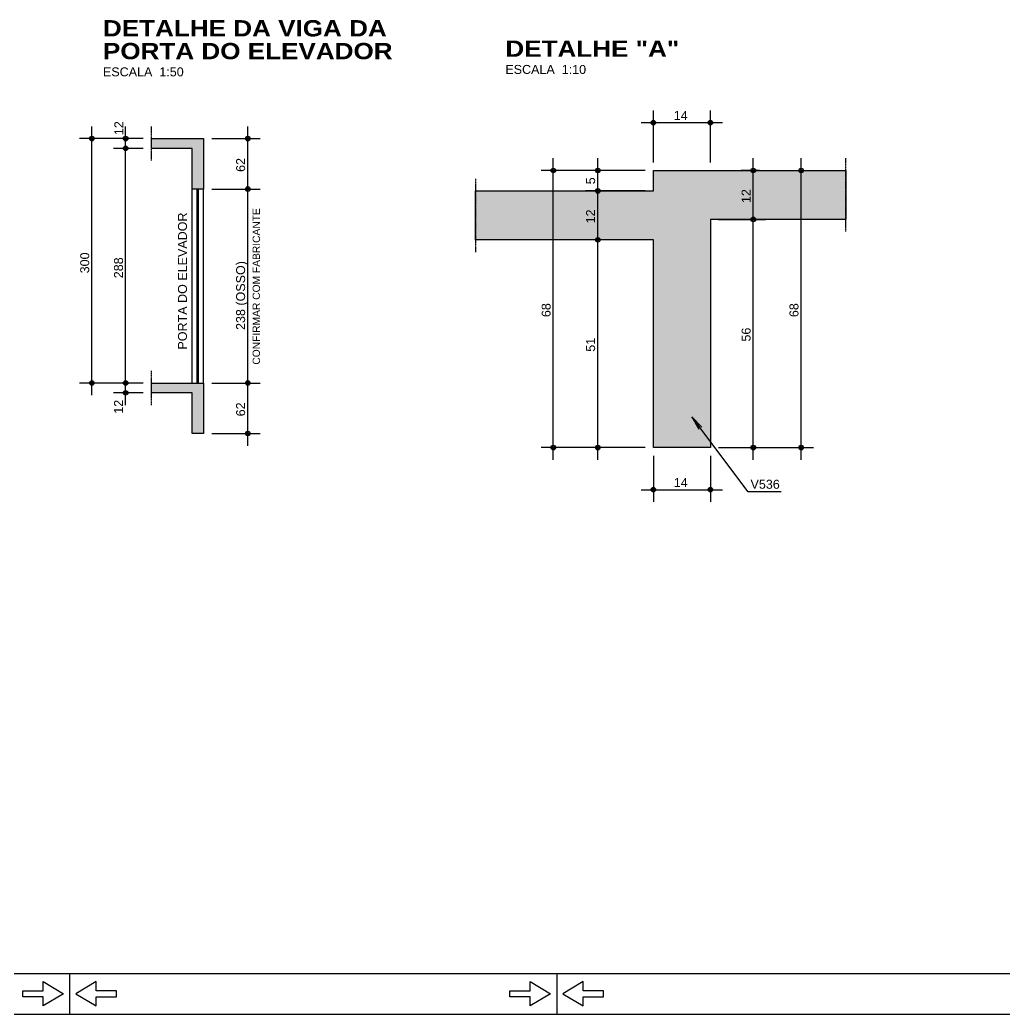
# Model space of a CAD drawing. Extents: x 0 to 7795, y 0 to 4205.
# Drawn here: x 1586 to 2794, y 0 to 1220 of the extents above; entities that cross this region are included whole.
import ezdxf

# ---------------------------------------------------------------- set-up
doc = ezdxf.new("R2010")
doc.units = 0
doc.header["$MEASUREMENT"] = 0
doc.linetypes.add('ESTILO_TQS_0007', pattern=[2.1, 1.5, -0.2, 0.2, -0.2])
for name, color, linetype in [('MTH-179', 1, 'CONTINUOUS'), ('MTH-18', 1, 'CONTINUOUS'), ('MTH-COTAS7', 31, 'CONTINUOUS'), ('MTH-EIXO-217', 8, 'CONTINUOUS'), ('MTH-LINHA-CORTE', 5, 'CONTINUOUS'), ('MTH-MARGEM', 5, 'CONTINUOUS'), ('MTH-SIMB_COTA', 3, 'CONTINUOUS'), ('MTH-SOMBRA21', 150, 'CONTINUOUS'), ('MTH-TXT', 4, 'CONTINUOUS'), ('MTH-TXT-NEGRITO', 5, 'CONTINUOUS'), ('MTH-TXT-NOTAS', 3, 'CONTINUOUS')]:
    doc.layers.add(name, color=color, linetype=linetype)
doc.styles.add('TQS_ARIAL', font='arial.ttf')
doc.styles.add('TQS_ARIAL_BLACK', font='ariblk.ttf')

msp = doc.modelspace()

# ---------------------------------------------------------------- linework, layer by layer
at = {"layer": 'MTH-179', "linetype": 'Continuous'}
for p, q in [((1647.504008, 49.997781), (1647.504008, -0.002219)), ((2245.004008, 49.997781), (2245.004008, -0.002219)), ((0.004008, -0.002219), (7795.004008, -0.002219))]:
    msp.add_line(p, q, dxfattribs=at)
for points in [[(1640.003275, 24.997781), (1615.003275, 9.997781), (1615.003275, 21.247781), (1590.003275, 21.247781), (1590.003275, 28.747781), (1615.003275, 28.747781), (1615.003275, 39.997781), (1640.003275, 24.997781)], [(1655.003275, 24.997781), (1680.003275, 9.997781), (1680.003275, 21.247781), (1705.003275, 21.247781), (1705.003275, 28.747781), (1680.003275, 28.747781), (1680.003275, 39.997781), (1655.003275, 24.997781)], [(2237.503275, 24.997781), (2212.503275, 9.997781), (2212.503275, 21.247781), (2187.503275, 21.247781), (2187.503275, 28.747781), (2212.503275, 28.747781), (2212.503275, 39.997781), (2237.503275, 24.997781)], [(2252.503275, 24.997781), (2277.503275, 9.997781), (2277.503275, 21.247781), (2302.503275, 21.247781), (2302.503275, 28.747781), (2277.503275, 28.747781), (2277.503275, 39.997781), (2252.503275, 24.997781)]]:
    msp.add_lwpolyline(points, dxfattribs=at)
at = {"layer": 'MTH-18', "linetype": 'Continuous'}
for p, q in [((1797.758962, 774.496939), (1797.758962, 1012.496939)), ((1803.758962, 774.496939), (1803.758962, 1012.496939)), ((1805.758962, 774.496939), (1805.758962, 1012.496939)), ((1811.758962, 774.496939), (1811.758962, 1012.496939))]:
    msp.add_line(p, q, dxfattribs=at)
at = {"layer": 'MTH-COTAS7', "linetype": 'Continuous'}
for p, q in [((2363.593201, 1045.284524), (2363.593201, 1109.08593)), ((2433.593201, 1045.284524), (2433.593201, 1109.08593)), ((1674.795773, 759.496939), (1674.795773, 1089.496939)), ((1716.22079, 1047.496939), (1716.22079, 1089.496939)), ((1866.060397, 997.496939), (1866.060397, 1089.496939)), ((2348.593201, 1094.08593), (2448.593201, 1094.08593)), ((1727.758962, 1074.496939), (1659.795773, 1074.496939)), ((1737.758962, 1074.496939), (1701.22079, 1074.496939)), ((1716.22079, 759.496939), (1716.22079, 1077.496939)), ((1821.758962, 1074.496939), (1881.060397, 1074.496939)), ((1737.758962, 1062.496939), (1701.22079, 1062.496939)), ((1737.758962, 1062.496939), (1701.22079, 1062.496939)), ((2240.862881, 680.284524), (2240.862881, 1050.284524)), ((2295.448949, 995.284524), (2295.448949, 1050.284524)), ((2486.199259, 960.284524), (2486.199259, 1050.284524)), ((2544.932114, 680.284524), (2544.932114, 1050.284524)), ((1866.060397, 759.496939), (1866.060397, 1027.496939)), ((2353.593201, 1035.284524), (2225.862881, 1035.284524)), ((2353.593201, 1035.284524), (2280.448949, 1035.284524)), ((2295.448949, 935.284524), (2295.448949, 1025.284524)), ((2493.871374, 1035.284524), (2471.199259, 1035.284524)), ((2544.576276, 1035.284524), (2559.932114, 1035.284524)), ((1821.758962, 1012.496939), (1881.060397, 1012.496939)), ((1821.758962, 1012.496939), (1881.060397, 1012.496939)), ((2353.593201, 1010.284524), (2280.448949, 1010.284524)), ((2353.593201, 1010.284524), (2280.448949, 1010.284524)), ((2486.199259, 680.284524), (2486.199259, 990.284524)), ((2295.448949, 680.284524), (2295.448949, 965.284524)), ((2443.593201, 975.284524), (2501.199259, 975.284524)), ((2443.593201, 975.284524), (2501.199259, 975.284524)), ((2353.593201, 950.284524), (2280.448949, 950.284524)), ((2353.593201, 950.284524), (2280.448949, 950.284524)), ((1716.22079, 747.496939), (1716.22079, 789.496939)), ((1866.060397, 697.496939), (1866.060397, 789.496939)), ((1727.758962, 774.496939), (1659.795773, 774.496939)), ((1737.758962, 774.496939), (1701.22079, 774.496939)), ((1737.758962, 774.496939), (1701.22079, 774.496939)), ((1821.758962, 774.496939), (1881.060397, 774.496939)), ((1821.758962, 774.496939), (1881.060397, 774.496939)), ((1737.758962, 762.496939), (1701.22079, 762.496939)), ((1821.758962, 712.496939), (1881.060397, 712.496939)), ((2353.593201, 695.284524), (2225.862881, 695.284524)), ((2353.593201, 695.284524), (2280.448949, 695.284524)), ((2363.593201, 685.284524), (2363.593201, 628.563221)), ((2433.593201, 685.284524), (2433.593201, 628.563221)), ((2443.593201, 695.284524), (2501.199259, 695.284524)), ((2453.593201, 695.284524), (2559.932114, 695.284524)), ((2348.593201, 643.563221), (2448.593201, 643.563221))]:
    msp.add_line(p, q, dxfattribs=at)
msp.add_lwpolyline([(2520.221095, 640.764962), (2479.98003, 640.764962), (2410.964878, 733.031208), (2423.186378, 720.505836), (2410.964878, 733.031208), (2419.528136, 717.769471)], dxfattribs=at)
for centre, radius in [((1674.795773, 1074.496939), 2.8), ((1674.795773, 1074.496939), 1.4), ((1716.22079, 1074.496939), 2.8), ((1716.22079, 1074.496939), 1.4), ((1866.060397, 1074.496939), 2.8), ((1866.060397, 1074.496939), 1.4), ((1716.22079, 1062.496939), 2.8), ((1716.22079, 1062.496939), 2.8), ((1716.22079, 1062.496939), 1.4), ((1716.22079, 1062.496939), 1.4), ((1866.060397, 1012.496939), 2.8), ((1866.060397, 1012.496939), 2.8), ((1866.060397, 1012.496939), 1.4), ((1866.060397, 1012.496939), 1.4), ((1674.795773, 774.496939), 2.8), ((1674.795773, 774.496939), 1.4), ((1716.22079, 774.496939), 2.8), ((1716.22079, 774.496939), 2.8), ((1716.22079, 774.496939), 1.4), ((1716.22079, 774.496939), 1.4), ((1866.060397, 774.496939), 2.8), ((1866.060397, 774.496939), 2.8), ((1866.060397, 774.496939), 1.4), ((1866.060397, 774.496939), 1.4), ((1716.22079, 762.496939), 2.8), ((1716.22079, 762.496939), 1.4), ((1866.060397, 712.496939), 2.8), ((1866.060397, 712.496939), 1.4)]:
    msp.add_circle(centre, radius, dxfattribs=at)
at = {"layer": 'MTH-EIXO-217', "linetype": 'ESTILO_TQS_0007'}
for p, q in [((1747.758962, 1047.496939), (1747.758962, 1089.496939)), ((2599.605143, 960.284524), (2599.605143, 1050.284524)), ((2145.613904, 1025.284524), (2145.613904, 935.284524)), ((1747.758962, 747.496939), (1747.758962, 789.496939))]:
    msp.add_line(p, q, dxfattribs=at)
at = {"layer": 'MTH-LINHA-CORTE', "linetype": 'Continuous'}
for points in [[(1747.758962, 1074.496939), (1811.758962, 1074.496939), (1811.758962, 1012.496939), (1797.758962, 1012.496939), (1797.758962, 1062.496939), (1747.758962, 1062.496939), (1747.758962, 1074.496939)], [(2145.613904, 1010.284524), (2363.593201, 1010.284524), (2363.593201, 1035.284524), (2599.605143, 1035.284524), (2599.605143, 975.284524), (2433.593201, 975.284524), (2433.593201, 695.284524), (2363.593201, 695.284524), (2363.593201, 950.284524), (2145.613904, 950.284524), (2145.613904, 1010.284524)], [(1747.758962, 774.496939), (1811.758962, 774.496939), (1811.758962, 712.496939), (1797.758962, 712.496939), (1797.758962, 762.496939), (1747.758962, 762.496939), (1747.758962, 774.496939)]]:
    msp.add_lwpolyline(points, dxfattribs=at)
at = {"layer": 'MTH-MARGEM', "linetype": 'Continuous'}
msp.add_line((175.004008, 49.997781), (7745.004008, 49.997781), dxfattribs=at)
at = {"layer": 'MTH-SIMB_COTA', "linetype": 'Continuous'}
for centre, radius in [((2363.593201, 1094.08593), 2.8), ((2363.593201, 1094.08593), 1.4), ((2433.593201, 1094.08593), 2.8), ((2433.593201, 1094.08593), 1.4), ((2240.862881, 1035.284524), 2.8), ((2295.448949, 1035.284524), 2.8), ((2486.199259, 1035.284524), 2.8), ((2544.932114, 1035.284524), 2.8), ((2240.862881, 1035.284524), 1.4), ((2295.448949, 1035.284524), 1.4), ((2486.199259, 1035.284524), 1.4), ((2544.932114, 1035.284524), 1.4), ((2295.448949, 1010.284524), 2.8), ((2295.448949, 1010.284524), 2.8), ((2295.448949, 1010.284524), 1.4), ((2295.448949, 1010.284524), 1.4), ((2486.199259, 975.284524), 2.8), ((2486.199259, 975.284524), 2.8), ((2486.199259, 975.284524), 1.4), ((2486.199259, 975.284524), 1.4), ((2295.448949, 950.284524), 2.8), ((2295.448949, 950.284524), 2.8), ((2295.448949, 950.284524), 1.4), ((2295.448949, 950.284524), 1.4), ((2240.862881, 695.284524), 2.8), ((2240.862881, 695.284524), 1.4), ((2295.448949, 695.284524), 2.8), ((2295.448949, 695.284524), 1.4), ((2486.199259, 695.284524), 2.8), ((2486.199259, 695.284524), 1.4), ((2544.932114, 695.284524), 2.8), ((2544.932114, 695.284524), 1.4), ((2363.593201, 643.563221), 2.8), ((2363.593201, 643.563221), 1.4), ((2433.593201, 643.563221), 2.8), ((2433.593201, 643.563221), 1.4)]:
    msp.add_circle(centre, radius, dxfattribs=at)
at = {"layer": 'MTH-SOMBRA21', "linetype": 'Continuous'}
for points in [[(1811.758962, 1074.496939), (1797.758962, 1062.496939), (1747.758962, 1062.496939)], [(1811.758962, 1074.496939), (1747.758962, 1062.496939), (1747.758962, 1074.496939)], [(1811.758962, 1074.496939), (1811.758962, 1012.496939), (1797.758962, 1012.496939)], [(1811.758962, 1074.496939), (1797.758962, 1012.496939), (1797.758962, 1062.496939)], [(2433.593201, 975.284524), (2363.593201, 950.284524), (2599.605143, 1035.284524)], [(2599.605143, 1035.284524), (2363.593201, 950.284524), (2363.593201, 1010.284524)], [(2363.593201, 1010.284524), (2363.593201, 1035.284524), (2599.605143, 1035.284524)], [(2599.605143, 975.284524), (2433.593201, 975.284524), (2599.605143, 1035.284524)], [(2363.593201, 950.284524), (2145.613904, 950.284524), (2363.593201, 1010.284524)], [(2363.593201, 1010.284524), (2145.613904, 950.284524), (2145.613904, 1010.284524)], [(2363.593201, 950.284524), (2433.593201, 975.284524), (2363.593201, 695.284524)], [(2433.593201, 975.284524), (2433.593201, 695.284524), (2363.593201, 695.284524)], [(1811.758962, 774.496939), (1797.758962, 762.496939), (1747.758962, 762.496939)], [(1811.758962, 774.496939), (1747.758962, 762.496939), (1747.758962, 774.496939)], [(1811.758962, 774.496939), (1811.758962, 712.496939), (1797.758962, 712.496939)], [(1811.758962, 774.496939), (1797.758962, 712.496939), (1797.758962, 762.496939)]]:
    msp.add_solid(points, dxfattribs=at)

# ---------------------------------------------------------------- texts
at = {"layer": 'MTH-COTAS7', "linetype": 'Continuous', "style": 'TQS_ARIAL'}
for p in [(2388.693201, 1097.38593), (2388.693201, 646.863221)]:
    msp.add_text('14', height=11, dxfattribs=at).set_placement(p)
for s, p in [('12', (1713.36646, 1078.72542)), ('62', (1862.760397, 1033.596939)), ('5', (2292.148949, 1018.384524)), ('12', (2482.899259, 995.384524)), ('12', (2292.148949, 970.384524)), ('300', (1671.495773, 909.096939)), ('288', (1712.92079, 903.096939)), ('238 (OSSO)', (1862.760397, 839.596939)), ('68', (2237.562881, 855.384524)), ('68', (2541.632114, 855.384524)), ('56', (2482.899259, 825.384524)), ('51', (2292.148949, 812.884524)), ('12', (1712.92079, 736.830276)), ('62', (1862.760397, 733.596939))]:
    msp.add_text(s, height=11, rotation=90, dxfattribs=at).set_placement(p)
at = {"layer": 'MTH-TXT', "linetype": 'Continuous', "style": 'TQS_ARIAL'}
msp.add_text('V536', height=11, rotation=360, dxfattribs=at).set_placement((2482.82291, 644.764962))
at = {"layer": 'MTH-TXT-NEGRITO', "linetype": 'Continuous', "style": 'TQS_ARIAL_BLACK'}
for s, p in [('DETALHE DA VIGA DA', (1688.351151, 1199.867134)), ('PORTA DO ELEVADOR', (1688.351151, 1171.867134)), ('DETALHE "A"', (2182.031065, 1174.855748))]:
    msp.add_text(s, height=20, dxfattribs=at).set_placement(p)
at = {"layer": 'MTH-TXT-NOTAS', "linetype": 'Continuous', "style": 'TQS_ARIAL'}
for s, p in [('ESCALA  1:50', (1688.351151, 1150.867134)), ('ESCALA  1:10', (2182.031065, 1153.855748))]:
    msp.add_text(s, height=11, dxfattribs=at).set_placement(p)
for s, height, p in [('CONFIRMAR COM FABRICANTE', 9, (1880.975552, 797.018971)), ('PORTA DO ELEVADOR', 11, (1791.398488, 815.573381))]:
    msp.add_text(s, height=height, rotation=90, dxfattribs=at).set_placement(p)

doc.saveas('drawing.dxf')
